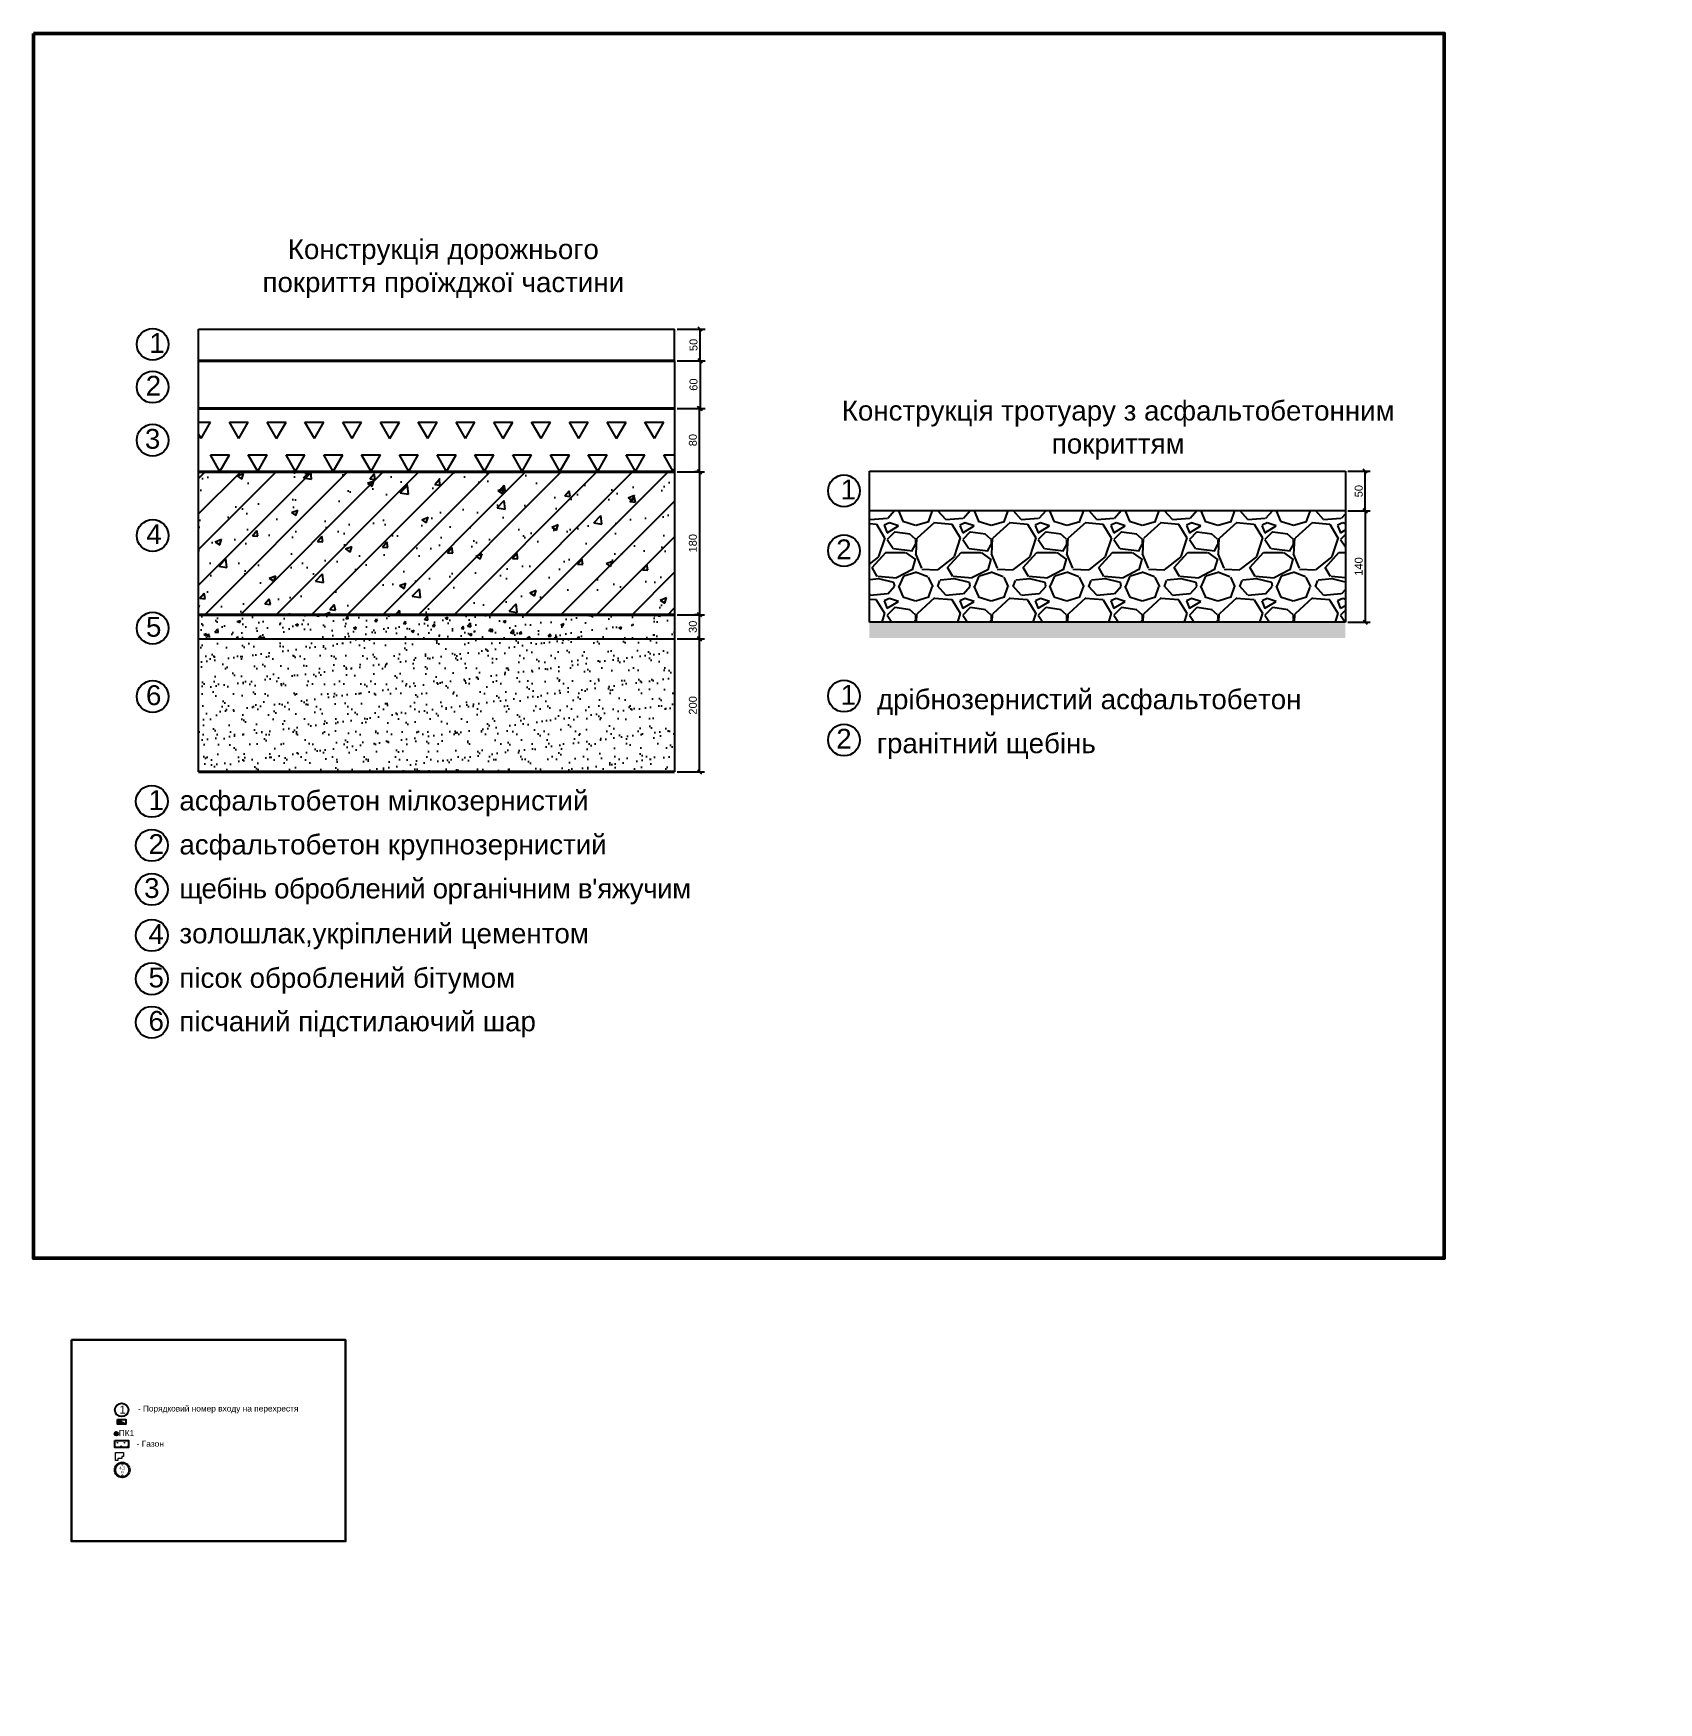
# Model space of a CAD drawing. Header units: millimetres. Extents: x -2825 to 30098, y -1816 to 5947.
# Drawn here: x -1177 to -767.2, y -1154.7 to -733.9 of the extents above; entities that cross this region are included whole.
import ezdxf

# ---------------------------------------------------------------- set-up
doc = ezdxf.new("R2010")
doc.units = ezdxf.units.MM
doc.layers.add('Дор. Розм.', color=7, linetype='Continuous', lineweight=50)
doc.layers.add('Забудова', color=40, linetype='Continuous', lineweight=40)
doc.layers.add('Пішохідні переходи', color=7, linetype='Continuous')
doc.layers.add('Трава', color=80, linetype='Continuous')
doc.styles.add('natasha', font='times.ttf', dxfattribs={"height": 2.5})
doc.styles.get("Standard").update_dxf_attribs({"font": 'arial.ttf'})
doc.styles.add('стиль1', font='isocpeui.ttf')
doc.dimstyles.new('ISO-25', dxfattribs={"dimtxt": 2, "dimasz": 1, "dimexe": 1.25, "dimexo": 0.625, "dimtad": 3, "dimtxsty": 'Standard', "dimblk": 'OBLIQUE', "dimcen": 2.5, "dimadec": 0, "dimazin": 0, "dimtfac": 1, "dimtmove": 1, "dimatfit": 3, "dimfxl": 1, "dimarcsym": 0})

# ---------------------------------------------------------------- blocks, each defined once
blk = doc.blocks.new('_Oblique')
at = {"color": 0, "linetype": 'ByBlock', "lineweight": -2}
blk.add_line((-0.5, -0.5), (0.5, 0.5), dxfattribs=at)
blk = doc.blocks.new('*D699')
at = {"color": 0, "lineweight": -2, "transparency": 16777216}
for p, q in [((-1014.67, -816.47), (-1007.6, -816.47)), ((-1008.85, -816.47), (-1008.85, -828.47)), ((-1014.67, -828.47), (-1007.6, -828.47))]:
    blk.add_line(p, q, dxfattribs=at)
at = {"layer": 'Defpoints', "color": 0, "transparency": 16777216}
for p in [(-1015.29, -816.47), (-1015.29, -828.47), (-1008.85, -828.47)]:
    blk.add_point(p, dxfattribs=at)
at = {"color": 0, "lineweight": -2, "transparency": 16777216}
for p, rotation in [((-1008.85, -816.47), 90), ((-1008.85, -828.47), 270)]:
    blk.add_blockref('_Oblique', p, dxfattribs=dict(at, rotation=rotation))
at = {"color": 0, "transparency": 16777216, "insert": (-1010.5, -822.47), "char_height": 2, "attachment_point": 5, "rotation": 90}
blk.add_mtext('60', dxfattribs=at)
blk = doc.blocks.new('*D700')
at = {"color": 0, "lineweight": -2, "transparency": 16777216}
for p, q in [((-1014.67, -808.48), (-1007.6, -808.48)), ((-1008.85, -816.47), (-1008.85, -808.48)), ((-1014.67, -816.47), (-1007.6, -816.47))]:
    blk.add_line(p, q, dxfattribs=at)
at = {"layer": 'Defpoints', "color": 0, "transparency": 16777216}
for p in [(-1015.29, -808.48), (-1008.85, -808.48), (-1015.29, -816.47)]:
    blk.add_point(p, dxfattribs=at)
at = {"color": 0, "lineweight": -2, "transparency": 16777216}
for p, rotation in [((-1008.85, -808.48), 90), ((-1008.85, -816.47), 270)]:
    blk.add_blockref('_Oblique', p, dxfattribs=dict(at, rotation=rotation))
at = {"color": 0, "transparency": 16777216, "insert": (-1010.5, -812.47), "char_height": 2, "attachment_point": 5, "rotation": 90}
blk.add_mtext('50', dxfattribs=at)
blk = doc.blocks.new('*D701')
at = {"color": 0, "lineweight": -2, "transparency": 16777216}
for p, q in [((-1014.67, -828.47), (-1007.78, -828.47)), ((-1009.03, -844.47), (-1009.03, -828.47)), ((-1014.67, -844.47), (-1007.78, -844.47))]:
    blk.add_line(p, q, dxfattribs=at)
at = {"layer": 'Defpoints', "color": 0, "transparency": 16777216}
for p in [(-1015.29, -828.47), (-1009.03, -828.47), (-1015.29, -844.47)]:
    blk.add_point(p, dxfattribs=at)
at = {"color": 0, "lineweight": -2, "transparency": 16777216}
for p, rotation in [((-1009.03, -828.47), 90), ((-1009.03, -844.47), 270)]:
    blk.add_blockref('_Oblique', p, dxfattribs=dict(at, rotation=rotation))
at = {"color": 0, "transparency": 16777216, "insert": (-1010.67, -836.47), "char_height": 2, "attachment_point": 5, "rotation": 90}
blk.add_mtext('80', dxfattribs=at)
blk = doc.blocks.new('*D702')
at = {"color": 0, "lineweight": -2, "transparency": 16777216}
for p, q in [((-1014.67, -880.47), (-1007.78, -880.47)), ((-1009.03, -886.59), (-1009.03, -880.47)), ((-1014.67, -886.59), (-1007.78, -886.59))]:
    blk.add_line(p, q, dxfattribs=at)
at = {"layer": 'Defpoints', "color": 0, "transparency": 16777216}
for p in [(-1015.29, -880.47), (-1009.03, -880.47), (-1015.29, -886.59)]:
    blk.add_point(p, dxfattribs=at)
at = {"color": 0, "lineweight": -2, "transparency": 16777216}
for p, rotation in [((-1009.03, -880.47), 90), ((-1009.03, -886.59), 270)]:
    blk.add_blockref('_Oblique', p, dxfattribs=dict(at, rotation=rotation))
at = {"color": 0, "transparency": 16777216, "insert": (-1010.67, -883.53), "char_height": 2, "attachment_point": 5, "rotation": 90}
blk.add_mtext('30', dxfattribs=at)
blk = doc.blocks.new('*D698')
at = {"color": 0, "lineweight": -2, "transparency": 16777216}
for p, q in [((-1009.65, -844.47), (-1010.28, -844.47)), ((-1009.03, -844.47), (-1009.03, -880.47)), ((-1009.65, -880.47), (-1010.28, -880.47))]:
    blk.add_line(p, q, dxfattribs=at)
at = {"layer": 'Defpoints', "color": 0, "transparency": 16777216}
for p in [(-1009.03, -844.47), (-1009.03, -880.47), (-1009.03, -880.47)]:
    blk.add_point(p, dxfattribs=at)
at = {"color": 0, "lineweight": -2, "transparency": 16777216}
for p, rotation in [((-1009.03, -844.47), 90), ((-1009.03, -880.47), 270)]:
    blk.add_blockref('_Oblique', p, dxfattribs=dict(at, rotation=rotation))
at = {"color": 0, "transparency": 16777216, "insert": (-1010.67, -862.47), "char_height": 2, "attachment_point": 5, "rotation": 90}
blk.add_mtext('180', dxfattribs=at)
blk = doc.blocks.new('*D703')
at = {"color": 0, "lineweight": -2, "transparency": 16777216}
for p, q in [((-845.52, -844.33), (-839.88, -844.33)), ((-841.13, -854.33), (-841.13, -844.33)), ((-845.52, -854.33), (-839.88, -854.33))]:
    blk.add_line(p, q, dxfattribs=at)
at = {"layer": 'Defpoints', "color": 0, "transparency": 16777216}
for p in [(-846.15, -844.33), (-841.13, -844.33), (-846.15, -854.33)]:
    blk.add_point(p, dxfattribs=at)
at = {"color": 0, "lineweight": -2, "transparency": 16777216}
for p, rotation in [((-841.13, -844.33), 90), ((-841.13, -854.33), 270)]:
    blk.add_blockref('_Oblique', p, dxfattribs=dict(at, rotation=rotation))
at = {"color": 0, "transparency": 16777216, "insert": (-842.78, -849.33), "char_height": 2, "attachment_point": 5, "rotation": 90}
blk.add_mtext('50', dxfattribs=at)
blk = doc.blocks.new('*D704')
at = {"color": 0, "lineweight": -2, "transparency": 16777216}
for p, q in [((-845.52, -854.33), (-839.88, -854.33)), ((-841.13, -854.33), (-841.13, -882.33)), ((-845.52, -882.33), (-839.88, -882.33))]:
    blk.add_line(p, q, dxfattribs=at)
at = {"layer": 'Defpoints', "color": 0, "transparency": 16777216}
for p in [(-846.15, -854.33), (-846.15, -882.33), (-841.13, -882.33)]:
    blk.add_point(p, dxfattribs=at)
at = {"color": 0, "lineweight": -2, "transparency": 16777216}
for p, rotation in [((-841.13, -854.33), 90), ((-841.13, -882.33), 270)]:
    blk.add_blockref('_Oblique', p, dxfattribs=dict(at, rotation=rotation))
at = {"color": 0, "transparency": 16777216, "insert": (-842.78, -868.33), "char_height": 2, "attachment_point": 5, "rotation": 90}
blk.add_mtext('140', dxfattribs=at)
blk = doc.blocks.new('*D705')
at = {"color": 0, "lineweight": -2, "transparency": 16777216}
for p, q in [((-1014.67, -886.59), (-1007.78, -886.59)), ((-1009.03, -920.09), (-1009.03, -886.59)), ((-1014.67, -920.09), (-1007.78, -920.09))]:
    blk.add_line(p, q, dxfattribs=at)
at = {"layer": 'Defpoints', "color": 0, "transparency": 16777216}
for p in [(-1015.29, -886.59), (-1009.03, -886.59), (-1015.29, -920.09)]:
    blk.add_point(p, dxfattribs=at)
at = {"color": 0, "lineweight": -2, "transparency": 16777216}
for p, rotation in [((-1009.03, -886.59), 90), ((-1009.03, -920.09), 270)]:
    blk.add_blockref('_Oblique', p, dxfattribs=dict(at, rotation=rotation))
at = {"color": 0, "transparency": 16777216, "insert": (-1010.67, -903.34), "char_height": 2, "attachment_point": 5, "rotation": 90}
blk.add_mtext('200', dxfattribs=at)
blk = doc.blocks.new('3-13')
h = blk.add_hatch(color=1)
edge = h.paths.add_edge_path(flags=16)
edge.add_arc((3.5, 0), 2.8, 0, 360)
edge = h.paths.add_edge_path()
edge.add_arc((3.5, 0), 3.27, 0, 360)
blk.add_hatch(color=7).paths.add_polyline_path([(3.13, -0.77), (3.49, -1.37), (3.83, -0.77), (3.95, -1.54), (4.11, -1.54), (3.92, -0.57), (3.77, -0.57), (3.48, -1.07), (3.18, -0.57), (3.02, -0.57), (2.86, -1.54), (3.02, -1.54)])
at = {"color": 1}
blk.add_circle((3.5, 0), 3.5, dxfattribs=at)
at = {"color": 7}
for points in [[(2.89, 2.6), (4.17, 2.6), (3.5, 1.92)], [(2.89, -2.6), (4.17, -2.6), (3.5, -1.92)]]:
    blk.add_solid(points, dxfattribs=at)
at = {"insert": (2.08, 1.65), "char_height": 1.5, "attachment_point": 1, "style": 'natasha'}
blk.add_mtext_dynamic_manual_height_columns('4,5', width=3.0467, gutter_width=12.5, heights=[0], dxfattribs=at)

msp = doc.modelspace()

# ---------------------------------------------------------------- hatches: boundary and pattern name
h = msp.add_hatch()
h.set_pattern_fill('TRIANG', color=0, style=0)
h.set_pattern_definition([(60, (-1696.648, -1067.066), (-4.7625, 8.24889), [4.7625, -4.7625]), (120, (-1696.648, -1067.066), (-9.525, 1e-06), [4.7625, -4.7625]), (0, (-1699.029, -1062.942), (4.7625, 8.24889), [4.7625, -4.7625])])
h.paths.add_polyline_path([(-1015.29346, -844.47001), (-1015.29346, -828.47001), (-1135.29346, -828.47001), (-1135.29346, -844.47001)])
h = msp.add_hatch()
h.set_pattern_fill('AR-CONC', color=0, scale=0.09)
h.set_pattern_definition([(50, (-1224.924, -1088.397), (16.3966, -1.4345), [1.7145, -18.8595]), (355, (-1224.924, -1088.397), (-3.1719, 17.1951), [1.3716, -15.08765]), (100.4514, (-1223.558, -1088.516), (13.2247, 15.7606), [1.4571, -16.0281]), (46.184, (-1224.924, -1083.825), (24.3971, -3.7838), [2.5717, -28.2892]), (96.6356, (-1222.891, -1084.14), (21.3664, 22.2684), [2.1857, -24.0422]), (351.184, (-1224.924, -1083.825), (21.3664, 22.2684), [2.0574, -22.6314]), (21, (-1222.638, -1084.968), (13.6453, -9.20387), [1.7145, -18.8595]), (326, (-1222.638, -1084.968), (5.5622, 16.5769), [1.3716, -15.0876]), (71.4514, (-1221.501, -1085.735), (19.2075, 7.37305), [1.4571, -16.0281]), (37.5, (-1224.9243, -1088.397), (0.27797, 7.60995), [0, -14.90472, 0, -15.3162, 0, -15.14475]), (7.5, (-1224.924, -1088.397), (6.01377, 9.01625), [0, -8.73252, 0, -14.56182, 0, -5.77215]), (327.5, (-1230.022, -1088.397), (12.20315, -0.51559), [0, -5.715, 0, -17.8308, 0, -23.6601]), (317.5, (-1232.308, -1088.397), (13.33163, 2.2884), [0, -7.4295, 0, -11.84148, 0, -16.8021])])
h.paths.add_polyline_path([(-1015.29346, -844.47001), (-1135.29346, -844.47001), (-1135.29346, -880.47001), (-1015.29346, -880.47001)])
h = msp.add_hatch()
h.set_pattern_fill('ANSI31', color=0, scale=2)
h.set_pattern_definition([(45, (-1224.9243, -1088.397), (-4.49013, 4.49013), [])])
h.paths.add_polyline_path([(-1015.29346, -844.47001), (-1135.29346, -844.47001), (-1135.29346, -880.47001), (-1015.29346, -880.47001)])
h = msp.add_hatch()
h.set_pattern_fill('GRAVEL', color=0, scale=0.75, style=0)
h.set_pattern_definition([(228.0128, (-1760.001, -1083.016), (-152.4001295, -171.4502107), [2.5629, -253.72875]), (184.9697, (-1761.7155, -1084.921), (228.6003698, 19.0498656), [4.39804, -435.405]), (132.5104, (-1766.097, -1085.302), (190.4998614, -209.5502047), [3.10112, -307.01025]), (267.2737, (-1773.5265, -1090.0645), (19.0499173, 380.9998774), [4.00504, -396.498]), (292.8337, (-1773.717, -1094.065), (-95.2502704, 228.60013), [3.92726, -388.7985]), (357.2737, (-1772.193, -1097.6845), (-380.9998774, 19.0499173), [4.00504, -396.498]), (37.6942, (-1768.19246, -1097.875), (-247.65015646, -190.4998302), [5.29645, -524.34825]), (72.2553, (-1764.00146, -1094.6365), (133.35026674, 419.10012155), [5.0004, -495.03975]), (121.4296, (-1762.4775, -1089.874), (-152.4000393, 247.6497087), [4.0186, -397.84125]), (175.2364, (-1764.573, -1086.445), (209.5498354, -19.0498212), [4.58785, -224.80425]), (222.3974, (-1769.14496, -1086.06403), (-228.60000688, -209.54972738), [5.93309, -587.376]), (138.8141, (-1754.667, -1090.255), (-133.349915, 114.2998242), [2.02504, -200.4795]), (171.4692, (-1756.191, -1088.9215), (247.649622, -38.100096), [3.85261, -381.4095]), (225, (-1760.001, -1088.35), (-4e-15, -19.04999), [2.69407, -24.24667]), (203.1986, (-1761.3345, -1086.064), (95.250321, 38.100167), [1.4508, -143.6295]), (291.8014, (-1762.668, -1086.6355), (-19.050013, 57.150037), [2.05174, -100.536]), (30.9638, (-1761.906, -1088.5405), (57.14994, 38.10003), [3.3324, -107.74725]), (161.5651, (-1759.0485, -1086.826), (38.100017, -19.04997), [2.40965, -57.83175]), (16.3895, (-1773.717, -1086.6355), (190.5001051, 57.1498811), [3.37566, -334.191]), (70.3462, (-1770.4785, -1085.683), (-76.1997877, -209.5497037), [2.832, -280.3665]), (293.1986, (-1759.0485, -1083.016), (-38.100167, 95.250321), [2.9016, -142.179]), (343.6105, (-1757.9055, -1085.683), (-190.5001051, 57.1498811), [3.37566, -334.191]), (339.444, (-1773.717, -1098.4465), (-95.250118, 38.099954), [3.25526, -159.50775]), (294.7751, (-1770.669, -1099.5895), (-95.249778, 209.5499027), [2.72754, -270.027]), (66.8014, (-1758.858, -1102.066), (38.100167, 95.250321), [2.9016, -142.179]), (17.354, (-1757.715, -1099.399), (-247.6500134, -76.199885), [3.19337, -316.143]), (69.444, (-1768.1925, -1102.066), (-38.099954, -95.250118), [1.62763, -161.136]), (101.3099, (-1760.001, -1102.066), (-19.049906, 76.199756), [0.97136, -96.165]), (165.9638, (-1760.1915, -1101.1135), (57.15004, -19.049967), [3.92726, -74.61787]), (186.009, (-1764.0015, -1100.161), (190.4997191, 19.0499555), [3.6395, -360.3105]), (303.6901, (-1761.906, -1090.255), (-19.050007, 38.099963), [2.74743, -65.93835]), (353.1572, (-1760.38196, -1092.541), (323.8501339, -38.10017064), [4.79668, -474.87]), (60.9454, (-1755.6195, -1093.1125), (-76.1998227, -133.349682), [1.9613, -194.1705]), (90, (-1754.667, -1091.398), (-19.05, 19.05), [1.143, -17.907]), (120.2564, (-1764.3825, -1099.5895), (76.1998385, -133.3499327), [2.6465, -262.00425]), (48.0128, (-1765.716, -1097.3035), (152.4001295, 171.4502107), [5.12582, -251.166]), (0, (-1762.287, -1093.494), (19.05, 19.05), [4.953, -14.097]), (325.3048, (-1757.334, -1093.4935), (-190.49967, 133.3500127), [3.01207, -298.19475]), (254.0546, (-1754.8575, -1095.208), (-19.0500486, -76.2001815), [2.77372, -135.91275]), (207.646, (-1755.61946, -1097.875), (-361.9498729, -190.5001198), [4.5161, -447.09375]), (175.4261, (-1759.61996, -1099.9705), (-247.65005704, 19.04990783), [4.77772, -472.9935]), (175.4261, (-1759.61996, -1099.9705), (-247.65005704, 19.04990783), [4.77772, -472.9935])])
h.paths.add_polyline_path([(-846.14958, -882.33009), (-846.14958, -854.33009), (-966.14958, -854.33009), (-966.14958, -882.33009)])
h = msp.add_hatch()
h.set_pattern_fill('AR-CONC', color=0, scale=0.04)
h.set_pattern_definition([(50, (-1224.9243, -1088.397), (7.28739, -0.63756), [0.762, -8.382]), (355, (-1224.924, -1088.397), (-1.40974, 7.64227), [0.6096, -6.70562]), (100.4514, (-1224.317, -1088.45), (5.87765, 7.00471), [0.6476, -7.12361]), (46.1842, (-1224.924, -1086.365), (10.84316, -1.6817), [1.143, -12.573]), (96.6356, (-1224.021, -1086.505), (9.49617, 9.89704), [0.9714, -10.68542]), (351.184, (-1224.924, -1086.365), (9.49617, 9.89704), [0.9144, -10.0584]), (21, (-1223.9083, -1086.873), (6.06458, -4.09061), [0.762, -8.382]), (326, (-1223.908, -1086.873), (2.47208, 7.36752), [0.6096, -6.7056]), (71.4514, (-1223.403, -1087.214), (8.53666, 3.27691), [0.6476, -7.1236]), (37.5, (-1224.9243, -1088.3968), (0.123544, 3.382202), [0, -6.62432, 0, -6.8072, 0, -6.731]), (7.5, (-1224.9243, -1088.3968), (2.672787, 4.007223), [0, -3.88112, 0, -6.47192, 0, -2.5654]), (327.5, (-1227.19, -1088.3968), (5.423624, -0.22915), [0, -2.54, 0, -7.9248, 0, -10.5156]), (317.5, (-1228.206, -1088.397), (5.92517, 1.01706), [0, -3.302, 0, -5.26288, 0, -7.4676])])
h.paths.add_polyline_path([(-1015.29346, -880.47001), (-1135.29346, -880.47001), (-1135.29346, -886.58869), (-1015.29346, -886.58869)])
h = msp.add_hatch()
h.set_pattern_fill('EARTH', color=0, scale=0.25, style=0)
h.set_pattern_definition([(0, (-1773.717, -1102.066), (1.5875, 1.5875), [1.5875, -1.5875]), (0, (-1773.717, -1101.4707), (1.5875, 1.5875), [1.5875, -1.5875]), (0, (-1773.717, -1100.8754), (1.5875, 1.5875), [1.5875, -1.5875]), (90, (-1773.5185, -1100.677), (-1.5875, 1.5875), [1.5875, -1.5875]), (90, (-1772.9232, -1100.677), (-1.5875, 1.5875), [1.5875, -1.5875]), (90, (-1772.3279, -1100.677), (-1.5875, 1.5875), [1.5875, -1.5875])])
h.paths.add_polyline_path([(-846.14958, -882.33009), (-966.14958, -882.33009), (-966.14958, -886.33009), (-846.14958, -886.33009)])
h = msp.add_hatch()
h.set_pattern_fill('AR-SAND', color=0, scale=0.1)
h.set_pattern_definition([(37.5, (-1224.9243, -1088.3968), (-0.160003, 4.89413), [0, -3.8608, 0, -4.318, 0, -4.1275]), (7.5, (-1224.924, -1088.397), (4.49523, 7.16825), [0, -2.0828, 0, -3.4798, 0, -1.3335]), (327.5, (-1228.0485, -1088.397), (7.909924, 0.01437), [0, -1.27, 0, -4.572, 0, -5.969]), (317.5, (-1228.0485, -1088.397), (7.63556, 2.2293), [0, -0.635, 0, -2.9972, 0, -3.429])])
h.paths.add_polyline_path([(-1015.29346, -886.58869), (-1135.29346, -886.58869), (-1135.29346, -920.08801), (-1015.29346, -920.08801)])
h = msp.add_hatch(color=0)
h.dxf.hatch_style = 1
h.paths.add_polyline_path([(-1155.71511, -1083.32624), (-1155.71511, -1084.52624), (-1153.66511, -1084.52624)])
h = msp.add_hatch(color=0)
h.dxf.hatch_style = 1
edge = h.paths.add_edge_path()
edge.add_arc((-1156.0503, -1086.96361), 0.4584, 0, 360)
at = {"layer": 'Трава', "lineweight": 5}
h = msp.add_hatch(dxfattribs=at)
h.set_pattern_fill('GRASS', color=0, scale=0.05)
h.paths.add_polyline_path([(-1152.94011, -1090.43748), (-1152.94011, -1088.68748), (-1156.44011, -1088.68748), (-1156.44011, -1090.43748)])

# ---------------------------------------------------------------- linework, layer by layer
at = {"color": 0}
for p, q in [((-1135.29346, -816.47001), (-1135.29346, -808.47701)), ((-1135.29346, -808.47701), (-1015.29346, -808.47701)), ((-1015.29346, -816.47001), (-1015.29346, -808.47701)), ((-1135.29346, -920.08801), (-1135.29346, -816.47001)), ((-1015.29346, -816.47001), (-1015.29346, -828.47001)), ((-1015.29346, -828.47001), (-1015.29346, -844.47001)), ((-1015.29346, -844.47001), (-1015.29346, -880.47001)), ((-966.14958, -844.33009), (-846.14958, -844.33009)), ((-966.14958, -882.33009), (-966.14958, -844.33009)), ((-846.14958, -844.33009), (-846.14958, -854.33009)), ((-846.14958, -854.33009), (-966.14958, -854.33009)), ((-846.14958, -854.33009), (-846.14958, -882.33009)), ((-1135.29346, -886.58869), (-1135.29346, -880.47001)), ((-1015.29346, -880.47001), (-1015.29346, -920.08801)), ((-846.14958, -882.33009), (-966.14958, -882.33009)), ((-1135.29346, -886.58869), (-1015.29346, -886.58869))]:
    msp.add_line(p, q, dxfattribs=at)
at = {"color": 0, "lineweight": 40}
for p, q in [((-1135.29346, -816.47001), (-1015.29346, -816.47001)), ((-1015.29346, -828.47001), (-1135.29346, -828.47001)), ((-1015.29346, -844.47001), (-1135.29346, -844.47001)), ((-1015.29346, -880.47001), (-1135.29346, -880.47001)), ((-1015.29346, -920.08801), (-1135.29346, -920.08801))]:
    msp.add_line(p, q, dxfattribs=at)
at = {"color": 0}
for points in [[(-1155.71511, -1083.32624), (-1153.66511, -1083.32624), (-1153.66511, -1084.52624), (-1155.71511, -1084.52624)], [(-1156.44011, -1088.68748), (-1152.94011, -1088.68748), (-1152.94011, -1090.43748), (-1156.44011, -1090.43748)]]:
    msp.add_lwpolyline(points, close=True, dxfattribs=at)
msp.add_lwpolyline([(-1155.71511, -1083.32624), (-1153.66511, -1084.52624)], dxfattribs=at)
for centre, radius in [((-1146.89656, -812.31871), 4), ((-1146.89656, -823.09504), 4), ((-1146.89656, -836.48469), 4), ((-972.58502, -849.25857), 4), ((-1146.89656, -860.51916), 4), ((-972.58502, -864.34477), 4), ((-1146.89656, -883.87084), 4), ((-1146.89656, -901.10552), 4), ((-972.58502, -901.00147), 4), ((-972.58502, -912.08768), 4), ((-1147.09213, -927.55397), 4), ((-1147.09213, -938.64017), 4), ((-1147.09213, -949.72638), 4), ((-1147.09213, -961.3208), 4), ((-1147.09213, -972.26905), 4), ((-1147.09213, -983.2173), 4), ((-1154.69011, -1080.94873), 1.6941), ((-1156.0503, -1086.96361), 0.4584)]:
    msp.add_circle(centre, radius, dxfattribs=at)
at = {"layer": 'Дор. Розм.'}
msp.add_lwpolyline([(-1176.95822, -733.93368), (-821.2325, -733.93368), (-821.2325, -1042.70055), (-1176.95822, -1042.70055)], close=True, dxfattribs=at)
at = {"layer": 'Забудова', "color": 0, "lineweight": 15}
msp.add_lwpolyline([(-1154.2192, -1091.6545), (-1154.2192, -1092.64451), (-1154.6463, -1092.64451), (-1154.6463, -1093.18451), (-1155.65785, -1093.18451), (-1155.65785, -1093.67951), (-1156.26478, -1093.67951), (-1156.26478, -1091.6545)], close=True, dxfattribs=at)
at = {"layer": 'Пішохідні переходи', "lineweight": 30}
msp.add_lwpolyline([(-1167.34992, -1063.27525), (-1098.23697, -1063.27525), (-1098.23697, -1114.03604), (-1167.34992, -1114.03604)], close=True, dxfattribs=at)

# ---------------------------------------------------------------- block references
at = {"color": 0, "linetype": 'Continuous', "xscale": 0.5419464918237088, "yscale": 0.5419464918237088, "zscale": 0.5419464918237088}
msp.add_blockref('3-13', (-1156.45216, -1096.0744), dxfattribs=at)

# ---------------------------------------------------------------- texts
at = {"color": 0}
for s, insert, char_height, width, attachment_point in [('Конструкція дорожнього покриття проїжджої частини', (-1073.5957, -785.82824), 5, 98.3666526, 2), ('1', (-1147.72855, -809.47465), 5, 1.3861786, 1), ('2', (-1148.63561, -820.25098), 5, 1.3861786, 1), ('Конструкція тротуару з асфальтобетонним покриттям', (-903.4243, -826.53364), 5, 139.7494906, 2), ('3', (-1148.83946, -833.64063), 5, 1.3861786, 1), ('1', (-973.41702, -846.41451), 5, 1.3861786, 1), ('4', (-1148.47833, -857.6751), 5, 1.3861786, 1), ('2', (-974.52793, -861.50071), 5, 1.3861786, 1), ('5', (-1148.56372, -881.02678), 5, 1.3861786, 1), ('6', (-1148.56372, -898.26146), 5, 1.3861786, 1), ('1', (-973.41702, -898.15741), 5, 1.3861786, 1), ('дрібнозернистий асфальтобетон', (-964.26922, -899.29779), 5, 122.6217047, 1), ('2', (-974.52793, -909.24362), 5, 1.3861786, 1), ('гранітний щебінь', (-964.26922, -910.38399), 5, 63.8088238, 1), ('1', (-1147.92413, -924.70991), 5, 1.3861786, 1), ('асфальтобетон мілкозернистий', (-1140.1418, -924.82395), 5, 111.7052593, 1), ('2', (-1147.92413, -935.79611), 5, 1.3861786, 1), ('асфальтобетон крупнозернистий', (-1140.1418, -935.91015), 5, 111.7052593, 1), ("{\\T0.97;щебінь оброблений органічним в'яжучим}", (-1140.1418, -946.99635), 5, 174.3707883, 1), ('3', (-1149.03504, -946.88232), 5, 1.3861786, 1), ('4', (-1147.92413, -958.47674), 5, 1.3861786, 1), ('золошлак,укріплений цементом', (-1140.1418, -958.31194), 5, 120.3661164, 1), ('5', (-1147.92413, -969.42499), 5, 1.3861786, 1), ('пісок оброблений бітумом', (-1140.1418, -969.53903), 5, 151.6856976, 1), ('6', (-1147.92413, -980.37324), 5, 1.3861786, 1), ('пісчаний підстилаючий шар', (-1140.1418, -980.48728), 5, 151.6856976, 1), ('- Порядковий номер входу на перехрестя', (-1130.37402, -1080.81727), 1.5, 57.436993, 5), ('ПК1', (-1153.4771, -1086.77861), 1.5, 11.6291709, 5), ('- Газон', (-1147.48185, -1089.487), 1.5, 11.6291709, 5)]:
    msp.add_mtext(s, dxfattribs=dict(at, insert=insert, char_height=char_height, width=width, attachment_point=attachment_point))
at = {"color": 0, "insert": (-1155.22454, -1079.86354), "char_height": 2, "width": 0.6372103, "attachment_point": 1, "style": 'стиль1'}
msp.add_mtext('{\\fArial|b0|i0|c0|p34;1}', dxfattribs=at)

# ---------------------------------------------------------------- dimensions: what is measured, and where the dimension line sits
at = {"color": 0}
for base, p1, p2, text, picture, middle in [((-1008.85163, -808.47701), (-1015.29346, -816.47001), (-1015.29346, -808.47701), '50', '*D700', (-1010.49778, -812.47351)), ((-1008.85163, -828.47001), (-1015.29346, -816.47001), (-1015.29346, -828.47001), '60', '*D699', (-1010.49778, -822.47001)), ((-1009.02574, -828.47001), (-1015.29346, -844.47001), (-1015.29346, -828.47001), '80', '*D701', (-1010.67188, -836.47001)), ((-1009.02574, -880.47001), (-1009.02574, -844.47001), (-1009.02574, -880.47001), '180', '*D698', (-1010.67188, -862.47001)), ((-841.13284, -882.33009), (-846.14958, -854.33009), (-846.14958, -882.33009), '140', '*D704', (-842.77899, -868.33009)), ((-1009.02574, -880.47001), (-1015.29346, -886.58869), (-1015.29346, -880.47001), '30', '*D702', (-1010.67257, -883.52935))]:
    dim = msp.add_linear_dim(base=base, p1=p1, p2=p2, angle=90, text=text, dimstyle='ISO-25', dxfattribs=at)
    dim.commit()
    dim.dimension.update_dxf_attribs({"geometry": picture, "text_midpoint": middle})
dim = msp.add_linear_dim(base=(-841.13284, -844.33009), p1=(-846.14958, -854.33009), p2=(-846.14958, -844.33009), angle=90, text='50', dimstyle='ISO-25', dxfattribs=at)
dim.commit()
dim.dimension.update_dxf_attribs({"geometry": '*D703', "text_midpoint": (-841.13284, -849.33009), "dimtype": 160})
dim = msp.add_aligned_dim(p1=(-1015.29346, -920.08801), p2=(-1015.29346, -886.58869), distance=-6.26772, text='200', dimstyle='ISO-25', dxfattribs=at)
dim.commit()
dim.dimension.update_dxf_attribs({"geometry": '*D705', "text_midpoint": (-1010.67188, -903.33835)})

doc.saveas('drawing.dxf')
